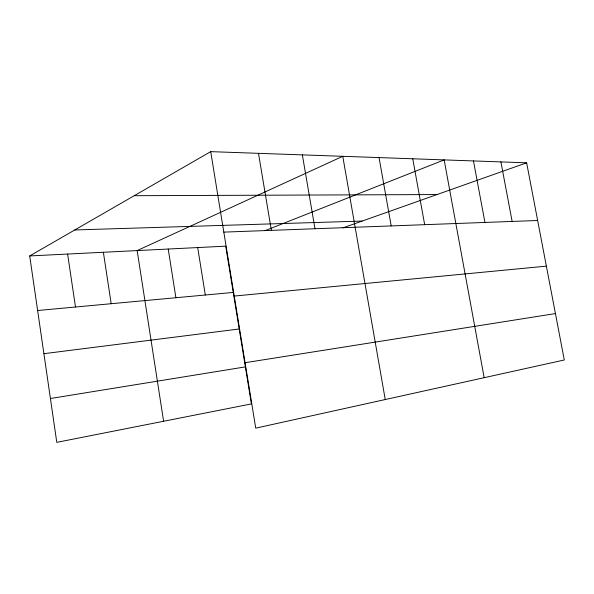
<?xml version="1.0" encoding="UTF-8"?>
<svg xmlns="http://www.w3.org/2000/svg" width="594" height="594" viewBox="0 0 594 594"><rect width="100%" height="100%" fill="white"/><g stroke="black" fill="none" stroke-linecap="round" stroke-linejoin="round"><path stroke-width="0.89" d="M29.7 255.94L225.72 246.168L251.411 403.913L56.786 442.359L29.7 255.94L210.707 151.641L526.633 162.815L564.3 359.986L255.747 428.148L210.707 151.641M265.035 230.643L444.156 159.897L484.162 377.687M342.946 227.866L526.633 162.815M50.416 398.515L245.381 366.884M245.092 362.711L555.435 313.573M43.904 353.682L239.204 328.979M234.236 296.064L546.376 266.142M37.63 310.514L233.256 292.426M223.819 232.12L537.652 220.493M74.777 229.967L362.132 221.072M134.244 195.701L437.013 194.557M500.905 161.902L512.139 221.436M473.47 160.937L484.934 222.446M412.756 158.784L424.673 224.681M379.046 157.596L391.201 225.92M385.239 399.539L342.76 156.311L137.162 250.579L163.602 421.257M302.353 154.878L314.983 228.742M258.487 153.326L271.369 230.361M197.698 247.564L205.309 295.01M168.221 249.035L175.898 297.728M103.371 252.264L111.189 303.712M67.612 254.054L75.49 307.016"/></g></svg>
